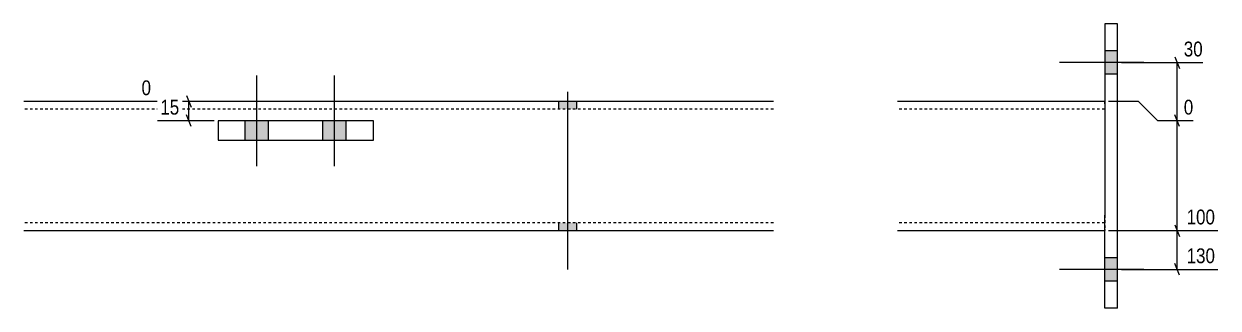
# Model space of a CAD drawing. Header units: millimetres. Extents: x 12 to 24169, y 5 to 905.
# Drawn here: x 14632 to 15554, y 7 to 227 of the extents above; entities that cross this region are included whole.
import ezdxf

# ---------------------------------------------------------------- set-up
doc = ezdxf.new("R2010")
doc.units = ezdxf.units.MM
doc.linetypes.add('DXK_LINE_DOT2', pattern=[3.9198, 1.9599, -1.9599])
doc.layers.add('MÅLSÆTNING', color=7, linetype='Continuous')
doc.layers.add('STÅL', color=7, linetype='Continuous')
doc.styles.add('Arial Narrow', font='ARIALN.TTF', dxfattribs={"height": 0.2})

msp = doc.modelspace()

# ---------------------------------------------------------------- hatches: boundary and pattern name
at = {"layer": 'STÅL', "linetype": 'Continuous'}
for points in [[(15466.68, 206.2), (15466.68, 188.2), (15476.68, 188.2), (15476.68, 206.2)], [(15466.68, 206.2), (15466.68, 188.2), (15476.68, 188.2), (15476.68, 206.2)], [(15058.68, 167.2), (15044.68, 167.2), (15044.68, 161.2), (15058.68, 161.2)], [(15058.68, 167.2), (15044.68, 167.2), (15044.68, 161.2), (15058.68, 161.2)], [(14820.68, 152.2), (14802.68, 152.2), (14802.68, 137.2), (14820.68, 137.2)], [(14880.68, 152.2), (14862.68, 152.2), (14862.68, 137.2), (14880.68, 137.2)], [(15058.68, 73.2), (15044.68, 73.2), (15044.68, 67.2), (15058.68, 67.2)], [(15058.68, 73.2), (15044.68, 73.2), (15044.68, 67.2), (15058.68, 67.2)], [(15466.68, 46.2), (15466.68, 28.2), (15476.68, 28.2), (15476.68, 46.2)], [(15466.68, 46.2), (15466.68, 28.2), (15476.68, 28.2), (15476.68, 46.2)]]:
    msp.add_hatch(color=96, dxfattribs=at).paths.add_polyline_path(points)

# ---------------------------------------------------------------- linework, layer by layer
at = {"layer": 'MÅLSÆTNING', "color": 7, "linetype": 'Continuous'}
for p, q in [((15479.68, 197.2), (15542.39, 197.2)), ((15520.87, 201.7), (15524.47, 192.7)), ((15522.67, 152.2), (15522.67, 197.2)), ((14769.13, 167.2), (14722.58, 167.2)), ((14757.19, 171.7), (14760.79, 162.7)), ((14758.99, 152.2), (14758.99, 167.2)), ((15492.67, 167.2), (15469.68, 167.2)), ((15492.67, 167.2), (15469.68, 167.2)), ((15507.67, 152.2), (15492.67, 167.2)), ((15507.67, 152.2), (15492.67, 167.2)), ((14778.68, 152.2), (14734.9, 152.2)), ((14760.79, 147.7), (14757.19, 156.7)), ((15535.08, 152.2), (15507.67, 152.2)), ((15535.08, 152.2), (15507.67, 152.2)), ((15524.47, 147.7), (15520.87, 156.7)), ((15524.47, 147.7), (15520.87, 156.7)), ((15522.67, 67.2), (15522.67, 152.2)), ((15469.68, 67.2), (15554.08, 67.2)), ((15520.87, 71.7), (15524.47, 62.7)), ((15522.67, 37.2), (15522.67, 67.2)), ((15479.68, 37.2), (15554.08, 37.2)), ((15524.47, 32.7), (15520.87, 41.7))]:
    msp.add_line(p, q, dxfattribs=at)
at = {"layer": 'STÅL', "color": 2, "linetype": 'Continuous'}
for p, q in [((15466.68, 227.2), (15466.68, 165.35)), ((15476.68, 227.2), (15466.68, 227.2)), ((15476.68, 7.2), (15476.68, 227.2)), ((15210.68, 167.2), (14631.68, 167.2)), ((15466.68, 167.2), (15306.68, 167.2)), ((15466.68, 165.35), (15466.68, 155.2)), ((14781.68, 152.2), (14781.68, 137.2)), ((14901.68, 152.2), (14781.68, 152.2)), ((14901.68, 137.2), (14901.68, 152.2)), ((15466.68, 155.2), (15466.68, 79.2)), ((14781.68, 137.2), (14901.68, 137.2)), ((15466.68, 69.05), (15466.68, 79.2)), ((14631.68, 67.2), (15210.68, 67.2)), ((15306.68, 67.2), (15466.68, 67.2)), ((15466.68, 7.2), (15466.68, 69.05)), ((15476.68, 7.2), (15466.68, 7.2))]:
    msp.add_line(p, q, dxfattribs=at)
at = {"layer": 'STÅL', "color": 96, "linetype": 'Continuous'}
for p, q in [((15476.68, 206.2), (15466.68, 206.2)), ((15476.68, 206.2), (15466.68, 206.2)), ((15496.88, 197.2), (15431.88, 197.2)), ((15496.88, 197.2), (15431.88, 197.2)), ((14811.68, 117.2), (14811.68, 187.2)), ((14871.68, 117.2), (14871.68, 187.2)), ((15476.68, 188.2), (15466.68, 188.2)), ((15476.68, 188.2), (15466.68, 188.2)), ((15044.68, 167.2), (15044.68, 161.2)), ((15044.68, 167.2), (15044.68, 161.2)), ((15051.68, 174.7), (15051.68, 37.2)), ((15051.68, 174.7), (15051.68, 37.2)), ((15058.68, 167.2), (15058.68, 161.2)), ((15058.68, 167.2), (15058.68, 161.2)), ((14802.68, 137.2), (14802.68, 152.2)), ((14820.68, 137.2), (14820.68, 152.2)), ((14862.68, 137.2), (14862.68, 152.2)), ((14880.68, 137.2), (14880.68, 152.2)), ((15044.68, 73.2), (15044.68, 67.2)), ((15044.68, 73.2), (15044.68, 67.2)), ((15058.68, 73.2), (15058.68, 67.2)), ((15058.68, 73.2), (15058.68, 67.2)), ((15476.68, 46.2), (15466.68, 46.2)), ((15476.68, 46.2), (15466.68, 46.2)), ((15496.88, 37.2), (15431.88, 37.2)), ((15496.88, 37.2), (15431.88, 37.2)), ((15476.68, 28.2), (15466.68, 28.2)), ((15476.68, 28.2), (15466.68, 28.2))]:
    msp.add_line(p, q, dxfattribs=at)
at = {"layer": 'STÅL', "color": 7, "linetype": 'DXK_LINE_DOT2'}
for p, q in [((15466.68, 165.35), (15466.68, 167.2)), ((15210.68, 161.2), (14631.68, 161.2)), ((15466.68, 161.2), (15306.68, 161.2)), ((15466.68, 165.35), (15466.68, 69.05)), ((15210.68, 73.2), (14631.68, 73.2)), ((15466.68, 73.2), (15306.68, 73.2)), ((15466.68, 68.11), (15466.68, 69.05)), ((15466.68, 68.11), (15466.68, 67.2))]:
    msp.add_line(p, q, dxfattribs=at)

# ---------------------------------------------------------------- next in the draw order: wipeouts: each hides what was drawn before it
at = {"color": 0, "linetype": 'Continuous'}
for points in [[(15544.79, 199.6), (15544.79, 216.4), (15525.37, 216.4), (15525.37, 199.6)], [(14732.29, 169.6), (14732.29, 186.4), (14720.18, 186.4), (14720.18, 169.6)], [(15537.48, 154.6), (15537.48, 171.4), (15525.37, 171.4), (15525.37, 154.6)], [(15554.29, 69.6), (15554.29, 86.4), (15527.55, 86.4), (15527.55, 69.6)], [(15554.29, 39.6), (15554.29, 56.4), (15527.55, 56.4), (15527.55, 39.6)]]:
    msp.add_wipeout(points, dxfattribs=at).dxf.layer = 'MÅLSÆTNING'

# ---------------------------------------------------------------- next in the draw order: linework, layer by layer
at = {"layer": 'MÅLSÆTNING', "color": 7, "linetype": 'Continuous'}
for p, q in [((15469.68, 67.2), (15554.08, 67.2)), ((15520.87, 71.7), (15524.47, 62.7))]:
    msp.add_line(p, q, dxfattribs=at)

# ---------------------------------------------------------------- next in the draw order: texts
at = {"layer": 'MÅLSÆTNING', "color": 3, "linetype": 'Continuous', "style": 'Arial Narrow'}
for s, height, p in [('30', 11.453, (15527.77, 202)), ('0', 11.45, (14722.58, 172)), ('0', 11.45, (15527.77, 157)), ('100', 11.453, (15529.95, 72)), ('130', 11.453, (15529.95, 42))]:
    msp.add_text(s, height=height, dxfattribs=at).set_placement(p)

# ---------------------------------------------------------------- next in the draw order: wipeouts: each hides what was drawn before it
at = {"color": 0, "linetype": 'Continuous'}
msp.add_wipeout([(14754.11, 154.6), (14754.11, 171.4), (14734.68, 171.4), (14734.68, 154.6)], dxfattribs=at).dxf.layer = 'MÅLSÆTNING'

# ---------------------------------------------------------------- next in the draw order: texts
at = {"layer": 'MÅLSÆTNING', "color": 3, "linetype": 'Continuous', "style": 'Arial Narrow'}
msp.add_text('15', height=11.453, dxfattribs=at).set_placement((14737.08, 157))

doc.saveas('drawing.dxf')
